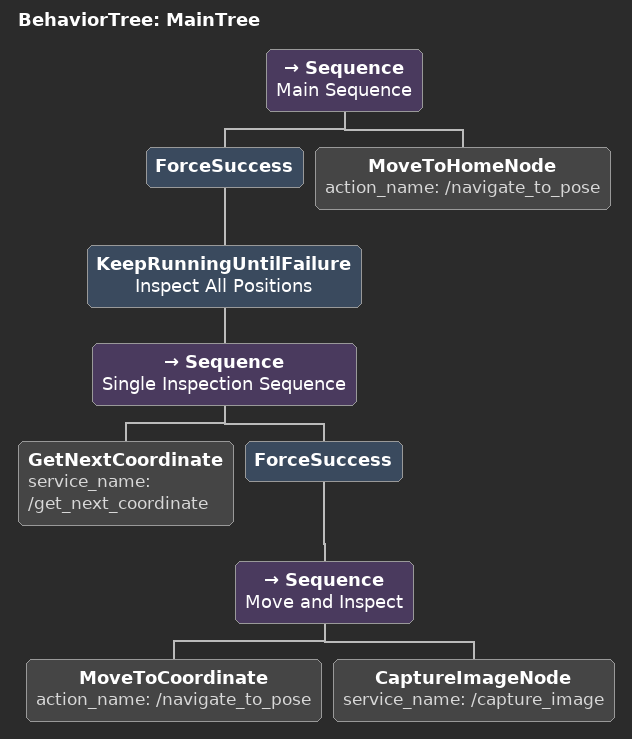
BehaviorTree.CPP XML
<root BTCPP_format="4" main_tree_to_execute="MainTree">
  <BehaviorTree ID="MainTree">
    <Sequence name="Main Sequence">
      <ForceSuccess>
        <KeepRunningUntilFailure name="Inspect All Positions">
          <Sequence name="Single Inspection Sequence">
            <GetNextCoordinate service_name="/get_next_coordinate"/>
            <ForceSuccess>
              <Sequence name="Move and Inspect">
                <MoveToCoordinate action_name="/navigate_to_pose"/>
                <CaptureImageNode service_name="/capture_image"/>
              </Sequence>
            </ForceSuccess>
          </Sequence>
        </KeepRunningUntilFailure>
      </ForceSuccess>
      <MoveToHomeNode action_name="/navigate_to_pose"/>
    </Sequence>
  </BehaviorTree>
</root>
